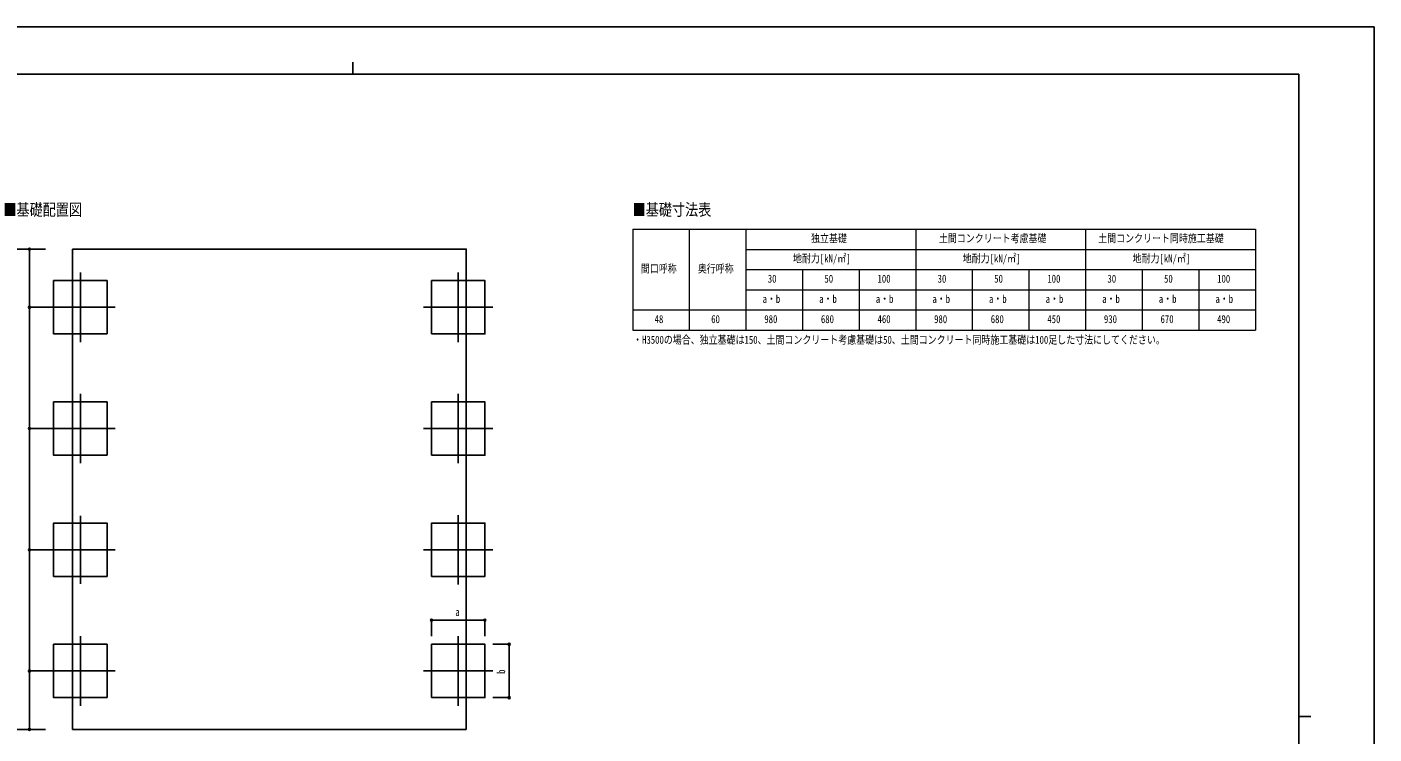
# Model space of a CAD drawing. Units: millimetres, scale not verified. Extents: x -12615 to 12615, y -8910 to 8910.
# Drawn here: x -4044 to 12615, y 159 to 8910 of the extents above; entities that cross this region are included whole.
import ezdxf
from ezdxf.enums import TextEntityAlignment as Align

# ---------------------------------------------------------------- set-up
doc = ezdxf.new("R2010")
doc.units = ezdxf.units.MM
doc.header["$LTSCALE"] = 40
doc.layers.add('0-1_TABLE1', color=7, linetype='Continuous', lineweight=18)
for name, color, linetype in [('0-2_USER1', 3, 'Continuous'), ('0-3_YKK_12', 2, 'Continuous'), ('0-5_YKK_A1', 4, 'Continuous'), ('0-6_YKK_D', 6, 'Continuous'), ('0-7_YKK_ZWAK', 7, 'Continuous')]:
    doc.layers.add(name, color=color, linetype=linetype)
doc.styles.add('ＭＳ ゴシック', font='')
doc.styles.get('ＭＳ ゴシック').set_extended_font_data('MS Gothic')

msp = doc.modelspace()

# ---------------------------------------------------------------- linework, layer by layer
at = {"layer": '0-1_TABLE1'}
for p, q in [((3446.94, 6407.77), (11146.94, 6407.77)), ((3446.94, 6407.77), (3446.94, 5157.77)), ((4146.94, 6407.77), (4146.94, 5157.77)), ((4846.94, 6407.77), (4846.94, 5157.77)), ((6946.94, 6407.77), (6946.94, 5157.77)), ((9046.94, 6407.77), (9046.94, 5157.77)), ((4846.94, 6157.77), (11146.94, 6157.77)), ((4846.94, 5907.77), (11146.94, 5907.77)), ((5546.94, 5907.77), (5546.94, 5157.77)), ((6246.94, 5907.77), (6246.94, 5157.77)), ((7646.94, 5907.77), (7646.94, 5157.77)), ((8346.94, 5907.77), (8346.94, 5157.77)), ((9746.94, 5907.77), (9746.94, 5157.77)), ((10446.94, 5907.77), (10446.94, 5157.77)), ((4846.94, 5657.77), (11146.94, 5657.77)), ((3446.94, 5157.77), (11146.94, 5157.77))]:
    msp.add_line(p, q, dxfattribs=at)
for points in [[(11146.94, 6407.77), (11146.94, 5907.77), (11146.94, 5157.77)], [(3446.94, 5407.77), (4146.94, 5407.77), (4846.94, 5407.77), (11146.94, 5407.77)]]:
    msp.add_lwpolyline(points, dxfattribs=at)
at = {"layer": '0-3_YKK_12'}
for p, q in [((-3383.88, 5870.17), (-3383.88, 5010.17)), ((1289.12, 5870.17), (1289.12, 5010.17)), ((-2953.88, 5440.17), (-3813.88, 5440.17)), ((859.12, 5440.17), (1719.12, 5440.17)), ((-3383.88, 4370.17), (-3383.88, 3510.17)), ((1289.12, 4370.17), (1289.12, 3510.17)), ((-2953.88, 3940.17), (-3813.88, 3940.17)), ((859.12, 3940.17), (1719.12, 3940.17)), ((-3383.88, 2862.06), (-3383.88, 2018.28)), ((1289.12, 2870.17), (1289.12, 2010.17)), ((-2953.88, 2440.17), (-3813.88, 2440.17)), ((859.12, 2440.17), (1719.12, 2440.17)), ((-3383.88, 1370.17), (-3383.88, 510.17)), ((1289.12, 1370.17), (1289.12, 510.17)), ((-2953.88, 940.17), (-3813.88, 940.17)), ((859.12, 940.17), (1719.12, 940.17))]:
    msp.add_line(p, q, dxfattribs=at)
at = {"layer": '0-5_YKK_A1'}
for p, q in [((-3482.38, 6160.08), (-3482.38, 217.56)), ((-3482.38, 217.56), (1387.62, 217.56))]:
    msp.add_line(p, q, dxfattribs=at)
msp.add_lwpolyline([(-3482.38, 6160.08), (1387.62, 6160.08), (1387.62, 217.56)], dxfattribs=at)
for points in [[(-3053.88, 5110.17), (-3053.88, 5770.17), (-3713.88, 5770.17), (-3713.88, 5110.17)], [(959.12, 5110.17), (959.12, 5770.17), (1619.12, 5770.17), (1619.12, 5110.17)], [(-3053.88, 3610.17), (-3053.88, 4270.17), (-3713.88, 4270.17), (-3713.88, 3610.17)], [(959.12, 3610.17), (959.12, 4270.17), (1619.12, 4270.17), (1619.12, 3610.17)], [(-3053.88, 2110.17), (-3053.88, 2770.17), (-3713.88, 2770.17), (-3713.88, 2110.17)], [(959.12, 2110.17), (959.12, 2770.17), (1619.12, 2770.17), (1619.12, 2110.17)], [(-3053.88, 610.17), (-3053.88, 1270.17), (-3713.88, 1270.17), (-3713.88, 610.17)], [(959.12, 610.17), (959.12, 1270.17), (1619.12, 1270.17), (1619.12, 610.17)]]:
    msp.add_lwpolyline(points, close=True, dxfattribs=at)
at = {"layer": '0-6_YKK_D'}
for p, q in [((-3813.88, 6160.08), (-4314.88, 6160.08)), ((-3813.88, 6160.08), (-4014.88, 6160.08)), ((-4013.88, 6160.08), (-4013.88, 5440.17)), ((-3813.88, 5440.17), (-4014.88, 5440.17)), ((-3814.88, 5440.17), (-4014.88, 5440.17)), ((-4013.88, 3940.17), (-4013.88, 5440.17)), ((-3814.88, 3940.17), (-4014.88, 3940.17)), ((-3813.88, 3940.17), (-4014.88, 3940.17)), ((-4013.88, 2440.17), (-4013.88, 3940.17)), ((-3813.88, 2440.17), (-4014.88, 2440.17)), ((-3813.88, 2440.17), (-4014.88, 2440.17)), ((-4013.88, 940.17), (-4013.88, 2440.17)), ((959.12, 1370.17), (959.12, 1571.17)), ((959.12, 1570.17), (1619.12, 1570.17)), ((1619.12, 1370.17), (1619.12, 1571.17)), ((1719.12, 1270.17), (1920.12, 1270.17)), ((1919.12, 610.17), (1919.12, 1270.17)), ((-3813.88, 940.17), (-4014.88, 940.17)), ((-3813.88, 940.17), (-4014.88, 940.17)), ((-4013.88, 217.56), (-4013.88, 940.17)), ((1719.12, 610.17), (1920.12, 610.17)), ((-3813.88, 217.56), (-4314.88, 217.56)), ((-3813.88, 217.56), (-4014.88, 217.56))]:
    msp.add_line(p, q, dxfattribs=at)
for centre in [(-4013.88, 6160.08), (-4013.88, 5440.17), (-4013.88, 5440.17), (-4013.88, 3940.17), (-4013.88, 3940.17), (-4013.88, 2440.17), (-4013.88, 2440.17), (959.12, 1570.17), (1619.12, 1570.17), (1919.12, 1270.17), (-4013.88, 940.17), (-4013.88, 940.17), (1919.12, 610.17), (-4013.88, 217.56)]:
    msp.add_circle(centre, 12.75, dxfattribs=at)
at = {"layer": '0-7_YKK_ZWAK'}
for p, q in [((-14.94, 8475), (-14.94, 8325)), ((11685.06, 8325), (-11714.94, 8325)), ((11685.06, 8325), (11685.06, -7575)), ((11685.06, 375), (11835.06, 375))]:
    msp.add_line(p, q, dxfattribs=at)
msp.add_lwpolyline([(-12615, -8910), (12615, -8910), (12615, 8910), (-12615, 8910)], close=True, dxfattribs=at)

# ---------------------------------------------------------------- texts
at = {"layer": '0-1_TABLE1', "style": 'ＭＳ ゴシック', "width": 0.8}
for s, p in [('独立基礎', (5652.14, 6215.27)), ('土間コンクリート考慮基礎', (7233.74, 6215.27)), ('土間コンクリート同時施工基礎', (9204.14, 6215.27)), ('地耐力[kN/㎡]', (5428.94, 5965.27)), ('地耐力[kN/㎡]', (7528.94, 5965.27)), ('地耐力[kN/㎡]', (9628.94, 5965.27)), ('間口呼称', (3548.54, 5840.27)), ('奥行呼称', (4252.14, 5840.27)), ('30', (5117.74, 5715.27)), ('50', (5817.74, 5715.27)), ('100', (6474.54, 5715.27)), ('30', (7217.74, 5715.27)), ('50', (7917.74, 5715.27)), ('100', (8574.54, 5715.27)), ('30', (9317.74, 5715.27)), ('50', (10017.74, 5715.27)), ('100', (10674.54, 5715.27)), ('a・b', (5052.94, 5465.27)), ('a・b', (5752.94, 5465.27)), ('a・b', (6452.94, 5465.27)), ('a・b', (7152.94, 5465.27)), ('a・b', (7852.94, 5465.27)), ('a・b', (8552.94, 5465.27)), ('a・b', (9252.94, 5465.27)), ('a・b', (9952.94, 5465.27)), ('a・b', (10652.94, 5465.27)), ('48', (3717.74, 5215.27)), ('60', (4417.74, 5215.27)), ('980', (5074.54, 5215.27)), ('680', (5774.54, 5215.27)), ('460', (6474.54, 5215.27)), ('980', (7174.54, 5215.27)), ('680', (7874.54, 5215.27)), ('450', (8574.54, 5215.27)), ('930', (9274.54, 5215.27)), ('670', (9974.54, 5215.27)), ('490', (10674.54, 5215.27))]:
    msp.add_text(s, height=98.97, dxfattribs=at).set_placement(p, align=Align.BOTTOM_LEFT)
at = {"layer": '0-2_USER1', "style": 'ＭＳ ゴシック', "width": 0.8}
for s, height, p in [('■基礎配置図', 148.5, (-4335.48, 6530.53)), ('■基礎寸法表', 148.5, (3446.43, 6530.53)), ('・H3500の場合、独立基礎は150、土間コンクリート考慮基礎は50、土間コンクリート同時施工基礎は100足した寸法にしてください。', 98.97, (3452.11, 4959.27))]:
    msp.add_text(s, height=height, dxfattribs=at).set_placement(p, align=Align.BOTTOM_LEFT)
at = {"layer": '0-6_YKK_D', "style": 'ＭＳ ゴシック', "width": 0.8}
msp.add_text('a', height=98.97, dxfattribs=at).set_placement((1253.12, 1590.17), align=Align.BOTTOM_LEFT)
msp.add_text('b', height=98.97, rotation=90, dxfattribs=at).set_placement((1899.12, 904.17), align=Align.BOTTOM_LEFT)

doc.saveas('drawing.dxf')
